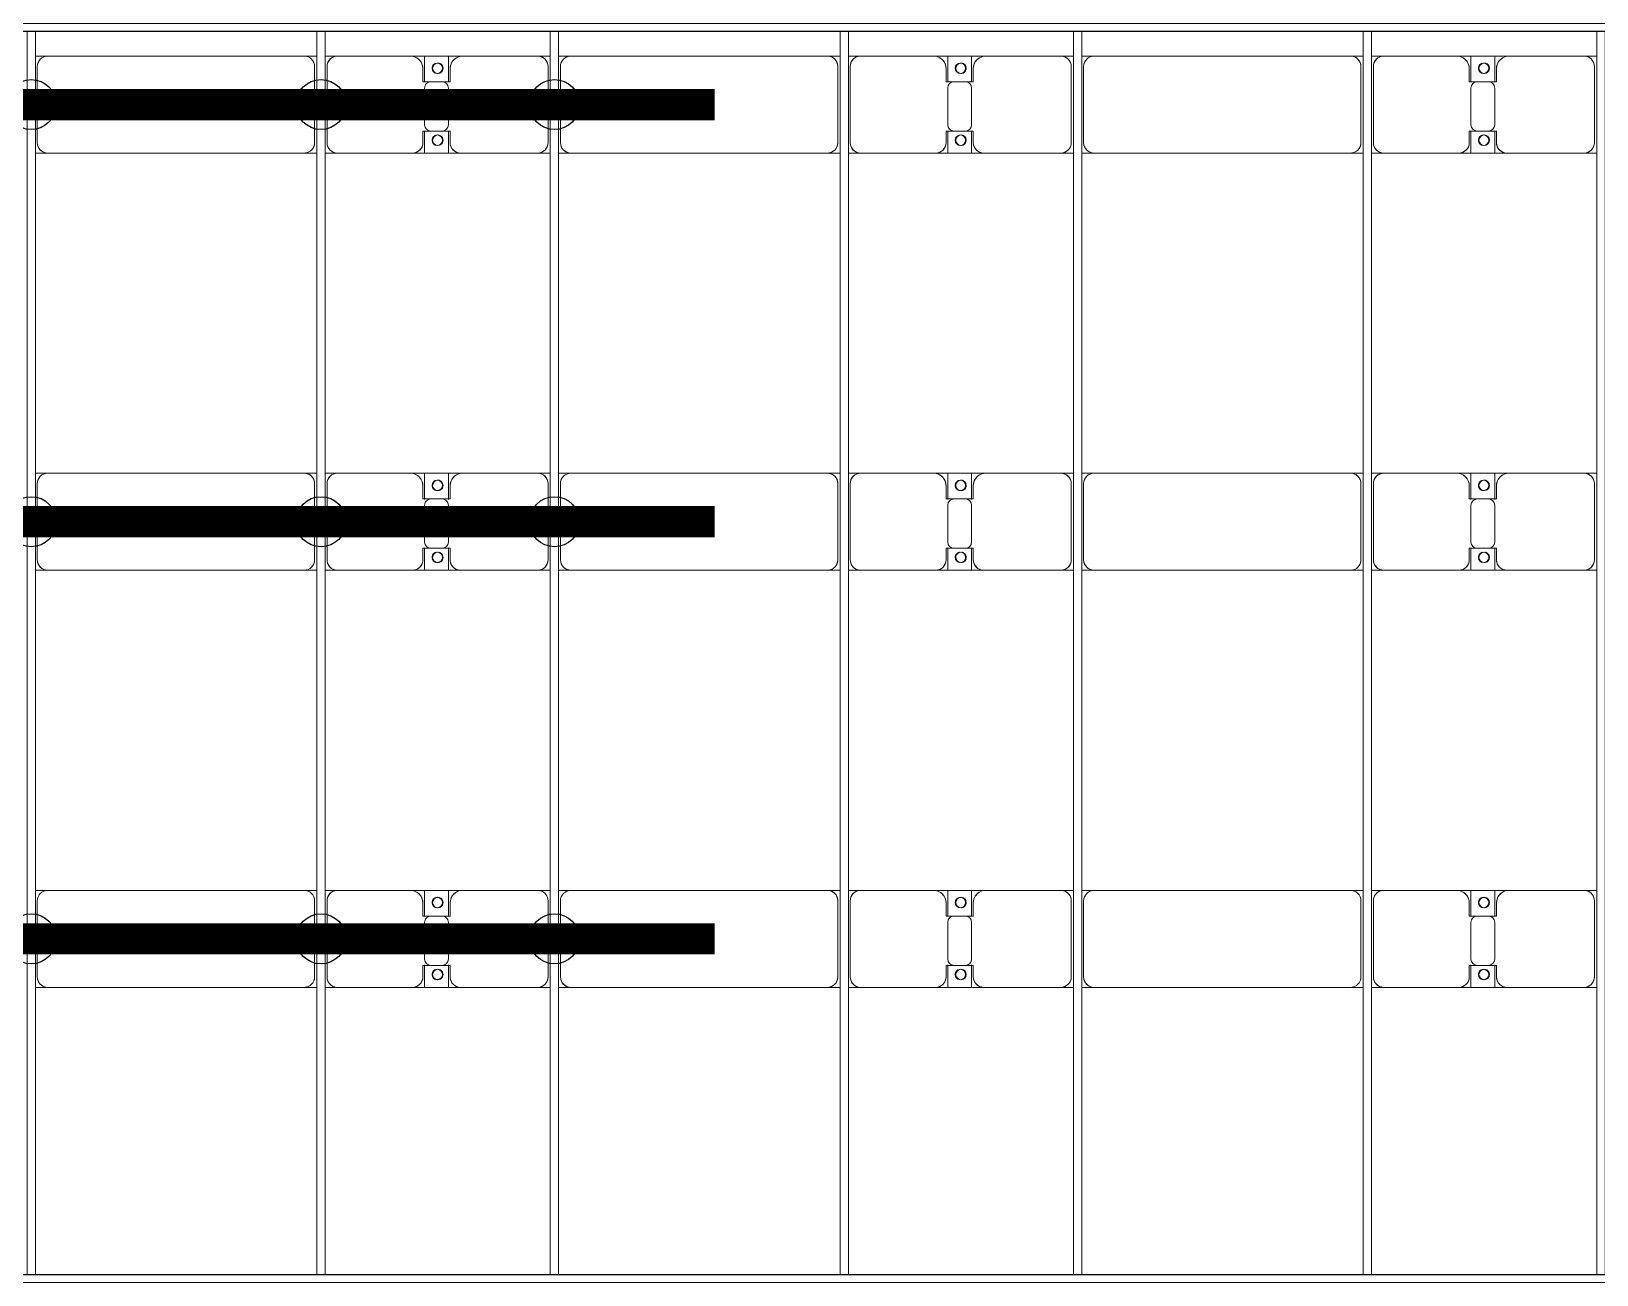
# Model space of a CAD drawing. Header units: millimetres. Extents: x -533732 to -130507, y -117886 to -23954.
# Drawn here: x -476510 to -469000, y -41746 to -35785 of the extents above; entities that cross this region are included whole.
import ezdxf

# ---------------------------------------------------------------- set-up
doc = ezdxf.new("R2010")
doc.units = ezdxf.units.MM
doc.layers.add('A-GENM', color=13, linetype='Continuous', lineweight=9)
doc.layers.add('S-BEAM', color=12, linetype='Continuous', lineweight=9)
doc.layers.add('GC-HOP 40x60 GIA CUONG', color=1, linetype='Continuous')

# ---------------------------------------------------------------- blocks, each defined once
blk = doc.blocks.new('Dầm C52 - Hộp 40x60-19816-BỐ TRÍ KHUNG KẾT CẤU BÈ PIN 06')
at = {"layer": 'S-BEAM', "color": 3, "lineweight": 25}
for p, q in [((-145891.1, 20), (145891.1, 20)), ((145891.1, -20), (-145891.1, -20))]:
    blk.add_line(p, q, dxfattribs=at)
blk = doc.blocks.new('Dai phao do pin - DẢI PHAO ĐỠ PIN-16569-BỐ TRÍ KHUNG KẾT CẤU BÈ PIN 06')
at = {"layer": 'A-GENM', "color": 7}
for p, q in [((13258.9, 223.4), (13319.7, 223.4)), ((13258.9, 223.4), (13319.7, 223.4)), ((13269.7, 173.4), (13269.7, -191.6)), ((13689.7, 223.4), (13319.7, 223.4)), ((13689.7, 223.4), (13862.2, 223.4)), ((13862.2, 223.4), (13689.7, 223.4)), ((13739.7, 118.2), (13739.7, 173.4)), ((13747.8, 223.4), (13920.3, 223.4)), ((13747.8, 116.2), (13747.8, 223.4)), ((13920.3, 223.4), (13747.8, 223.4)), ((13862.2, 223.4), (13862.2, 116.2)), ((13870.3, 173.4), (13870.3, 118.2)), ((14280.3, 223.4), (13920.3, 223.4)), ((14280.3, 223.4), (14338.9, 223.4)), ((14280.3, 223.4), (14338.9, 223.4)), ((14330.3, -191.6), (14330.3, 173.4)), ((14378.9, 223.4), (14439.7, 223.4)), ((14378.9, 223.4), (14439.7, 223.4)), ((14389.7, 173.4), (14389.7, -191.6)), ((15670.3, 223.4), (14439.7, 223.4)), ((15670.3, 223.4), (15728.9, 223.4)), ((15670.3, 223.4), (15728.9, 223.4)), ((15720.3, -191.6), (15720.3, 173.4)), ((15768.9, 223.4), (15829.7, 223.4)), ((15768.9, 223.4), (15829.7, 223.4)), ((15779.7, 173.4), (15779.7, -191.6)), ((16199.7, 223.4), (15829.7, 223.4)), ((16199.7, 223.4), (16372.2, 223.4)), ((16372.2, 223.4), (16199.7, 223.4)), ((16249.7, 118.2), (16249.7, 173.4)), ((16257.8, 223.4), (16430.3, 223.4)), ((16257.8, 116.2), (16257.8, 223.4)), ((16430.3, 223.4), (16257.8, 223.4)), ((16372.2, 223.4), (16372.2, 116.2)), ((16380.3, 173.4), (16380.3, 118.2)), ((16790.3, 223.4), (16430.3, 223.4)), ((16790.3, 223.4), (16848.9, 223.4)), ((16790.3, 223.4), (16848.9, 223.4)), ((16840.3, -191.6), (16840.3, 173.4)), ((16888.9, 223.4), (16949.7, 223.4)), ((16888.9, 223.4), (16949.7, 223.4)), ((16899.7, 173.4), (16899.7, -191.6)), ((18180.3, 223.4), (16949.7, 223.4)), ((18180.3, 223.4), (18238.9, 223.4)), ((18180.3, 223.4), (18238.9, 223.4)), ((18230.3, -191.6), (18230.3, 173.4)), ((18278.9, 223.4), (18339.7, 223.4)), ((18278.9, 223.4), (18339.7, 223.4)), ((18289.7, 173.4), (18289.7, -191.6)), ((18709.7, 223.4), (18339.7, 223.4)), ((18709.7, 223.4), (18882.2, 223.4)), ((18882.2, 223.4), (18709.7, 223.4)), ((18759.7, 118.2), (18759.7, 173.4)), ((18767.8, 223.4), (18940.3, 223.4)), ((18767.8, 116.2), (18767.8, 223.4)), ((18940.3, 223.4), (18767.8, 223.4)), ((18882.2, 223.4), (18882.2, 116.2)), ((18890.3, 173.4), (18890.3, 118.2)), ((19300.3, 223.4), (18940.3, 223.4)), ((19300.3, 223.4), (19358.9, 223.4)), ((19300.3, 223.4), (19358.9, 223.4)), ((19350.3, -191.6), (19350.3, 173.4)), ((19398.9, 223.4), (19459.7, 223.4)), ((19398.9, 223.4), (19459.7, 223.4)), ((19409.7, 173.4), (19409.7, -191.6)), ((20690.3, 223.4), (19459.7, 223.4)), ((20690.3, 223.4), (20748.9, 223.4)), ((20690.3, 223.4), (20748.9, 223.4)), ((20740.3, -191.6), (20740.3, 173.4)), ((13832.2, 118.2), (13739.7, 118.2)), ((13747.8, 88.2), (13747.8, -88.2)), ((13870.3, 118.2), (13777.8, 118.2)), ((13862.2, -88.2), (13862.2, 88.2)), ((16342.2, 118.2), (16249.7, 118.2)), ((16257.8, 88.2), (16257.8, -88.2)), ((16380.3, 118.2), (16287.8, 118.2)), ((16372.2, -88.2), (16372.2, 88.2)), ((18852.2, 118.2), (18759.7, 118.2)), ((18767.8, 88.2), (18767.8, -88.2)), ((18890.3, 118.2), (18797.8, 118.2)), ((18882.2, -88.2), (18882.2, 88.2)), ((13739.7, -181.6), (13739.7, -118.2)), ((13739.7, -118.2), (13832.2, -118.2)), ((13747.8, -241.6), (13747.8, -116.2)), ((13777.8, -118.2), (13870.3, -118.2)), ((13862.2, -116.2), (13862.2, -241.6)), ((13870.3, -118.2), (13870.3, -181.6)), ((16249.7, -181.6), (16249.7, -118.2)), ((16249.7, -118.2), (16342.2, -118.2)), ((16257.8, -241.6), (16257.8, -116.2)), ((16287.8, -118.2), (16380.3, -118.2)), ((16372.2, -116.2), (16372.2, -241.6)), ((16380.3, -118.2), (16380.3, -181.6)), ((18759.7, -181.6), (18759.7, -118.2)), ((18759.7, -118.2), (18852.2, -118.2)), ((18767.8, -241.6), (18767.8, -116.2)), ((18797.8, -118.2), (18890.3, -118.2)), ((18882.2, -116.2), (18882.2, -241.6)), ((18890.3, -118.2), (18890.3, -181.6)), ((13319.7, -241.6), (13258.9, -241.6)), ((13319.7, -241.6), (13258.9, -241.6)), ((13319.7, -241.6), (13679.7, -241.6)), ((13862.2, -241.6), (13679.7, -241.6)), ((13679.7, -241.6), (13862.2, -241.6)), ((13930.3, -241.6), (13747.8, -241.6)), ((13747.8, -241.6), (13930.3, -241.6)), ((13930.3, -241.6), (14280.3, -241.6)), ((14338.9, -241.6), (14280.3, -241.6)), ((14338.9, -241.6), (14280.3, -241.6)), ((14439.7, -241.6), (14378.9, -241.6)), ((14439.7, -241.6), (14378.9, -241.6)), ((14439.7, -241.6), (15670.3, -241.6)), ((15728.9, -241.6), (15670.3, -241.6)), ((15728.9, -241.6), (15670.3, -241.6)), ((15829.7, -241.6), (15768.9, -241.6)), ((15829.7, -241.6), (15768.9, -241.6)), ((15829.7, -241.6), (16189.7, -241.6)), ((16372.2, -241.6), (16189.7, -241.6)), ((16189.7, -241.6), (16372.2, -241.6)), ((16440.3, -241.6), (16257.8, -241.6)), ((16257.8, -241.6), (16440.3, -241.6)), ((16440.3, -241.6), (16790.3, -241.6)), ((16848.9, -241.6), (16790.3, -241.6)), ((16848.9, -241.6), (16790.3, -241.6)), ((16949.7, -241.6), (16888.9, -241.6)), ((16949.7, -241.6), (16888.9, -241.6)), ((16949.7, -241.6), (18180.3, -241.6)), ((18238.9, -241.6), (18180.3, -241.6)), ((18238.9, -241.6), (18180.3, -241.6)), ((18339.7, -241.6), (18278.9, -241.6)), ((18339.7, -241.6), (18278.9, -241.6)), ((18339.7, -241.6), (18699.7, -241.6)), ((18882.2, -241.6), (18699.7, -241.6)), ((18699.7, -241.6), (18882.2, -241.6)), ((18950.3, -241.6), (18767.8, -241.6)), ((18767.8, -241.6), (18950.3, -241.6)), ((18950.3, -241.6), (19300.3, -241.6)), ((19358.9, -241.6), (19300.3, -241.6)), ((19358.9, -241.6), (19300.3, -241.6)), ((19459.7, -241.6), (19398.9, -241.6)), ((19459.7, -241.6), (19398.9, -241.6)), ((19459.7, -241.6), (20690.3, -241.6)), ((20748.9, -241.6), (20690.3, -241.6)), ((20748.9, -241.6), (20690.3, -241.6))]:
    blk.add_line(p, q, dxfattribs=at)
for centre, radius, start, end in [((13319.7, 173.4), 50, 90, 180), ((13319.7, 173.4), 50, 105, 180), ((13689.7, 173.4), 50, 0, 90), ((13689.7, 173.4), 50, 0, 75), ((13798.6, 161.8), 25, 0, 180), ((13798.6, 161.8), 25, 180, 0), ((13798.6, 161.8), 25, 0, 165), ((13798.6, 161.8), 25, 195, 255), ((13801.4, 161.8), 25, 0, 180), ((13801.4, 161.8), 25, 90, 180), ((13801.4, 161.8), 25, 180, 0), ((13801.4, 161.8), 25, 180, 255), ((13798.6, 161.8), 25, 285, 0), ((13801.4, 161.8), 25, 15, 75), ((13801.4, 161.8), 25, 285, 345), ((13920.3, 173.4), 50, 90, 180), ((13920.3, 173.4), 50, 105, 180), ((14280.3, 173.4), 50, 0, 90), ((14280.3, 173.4), 50, 0, 75), ((14439.7, 173.4), 50, 90, 180), ((14439.7, 173.4), 50, 150, 180), ((14439.7, 173.4), 50, 90, 120), ((15670.3, 173.4), 50, 0, 90), ((15670.3, 173.4), 50, 15, 90), ((15829.7, 173.4), 50, 90, 180), ((15829.7, 173.4), 50, 105, 180), ((16199.7, 173.4), 50, 360, 90), ((16199.7, 173.4), 50, 360, 75), ((16308.6, 161.8), 25, 0, 180), ((16308.6, 161.8), 25, 180, 0), ((16308.6, 161.8), 25, 0, 165), ((16308.6, 161.8), 25, 195, 255), ((16311.4, 161.8), 25, 0, 180), ((16311.4, 161.8), 25, 90, 180), ((16311.4, 161.8), 25, 180, 0), ((16311.4, 161.8), 25, 180, 255), ((16308.6, 161.8), 25, 285, 0), ((16311.4, 161.8), 25, 15, 75), ((16311.4, 161.8), 25, 285, 345), ((16430.3, 173.4), 50, 90, 180), ((16430.3, 173.4), 50, 105, 180), ((16790.3, 173.4), 50, 0, 90), ((16790.3, 173.4), 50, 0, 75), ((16949.7, 173.4), 50, 90, 180), ((16949.7, 173.4), 50, 150, 180), ((16949.7, 173.4), 50, 90, 120), ((18180.3, 173.4), 50, 0, 90), ((18180.3, 173.4), 50, 15, 90), ((18339.7, 173.4), 50, 90, 180), ((18339.7, 173.4), 50, 105, 180), ((18709.7, 173.4), 50, 360, 90), ((18709.7, 173.4), 50, 360, 75), ((18818.6, 161.8), 25, 360, 180), ((18818.6, 161.8), 25, 180, 0), ((18818.6, 161.8), 25, 360, 165), ((18818.6, 161.8), 25, 195, 255), ((18821.4, 161.8), 25, 0, 180), ((18821.4, 161.8), 25, 90, 180), ((18821.4, 161.8), 25, 180, 0), ((18821.4, 161.8), 25, 180, 255), ((18818.6, 161.8), 25, 285, 360), ((18821.4, 161.8), 25, 15, 75), ((18821.4, 161.8), 25, 285, 345), ((18940.3, 173.4), 50, 90, 180), ((18940.3, 173.4), 50, 105, 180), ((19300.3, 173.4), 50, 0, 90), ((19300.3, 173.4), 50, 0, 75), ((19459.7, 173.4), 50, 90, 180), ((19459.7, 173.4), 50, 150, 180), ((19459.7, 173.4), 50, 90, 120), ((20690.3, 173.4), 50, 360, 90), ((20690.3, 173.4), 50, 15, 90), ((13777.8, 88.2), 30, 90, 180), ((13832.2, 88.2), 30, 0, 90), ((16287.8, 88.2), 30, 90, 180), ((16342.2, 88.2), 30, 0, 90), ((18797.8, 88.2), 30, 90, 180), ((18852.2, 88.2), 30, 0, 90), ((13777.8, -88.2), 30, 180, 270), ((13832.2, -88.2), 30, 270, 360), ((16287.8, -88.2), 30, 180, 270), ((16342.2, -88.2), 30, 270, 360), ((18797.8, -88.2), 30, 180, 270), ((18852.2, -88.2), 30, 270, 0), ((13319.7, -191.6), 50, 180, 270), ((13319.7, -191.6), 50, 180, 255), ((13679.7, -181.6), 60, 270, 0), ((13679.7, -181.6), 60, 300, 0), ((13798.6, -183.2), 25, 0, 180), ((13798.6, -183.2), 25, 180, 0), ((13798.6, -183.2), 25, 195, 0), ((13801.4, -183.2), 25, 0, 180), ((13801.4, -183.2), 25, 60, 180), ((13801.4, -183.2), 25, 180, 0), ((13801.4, -183.2), 25, 180, 270), ((13798.6, -183.2), 25, 360, 150), ((13801.4, -183.2), 25, 285, 345), ((13801.4, -183.2), 25, 15, 30), ((13930.3, -181.6), 60, 180, 270), ((13930.3, -181.6), 60, 180, 240), ((14280.3, -191.6), 50, 270, 360), ((14280.3, -191.6), 50, 285, 360), ((14439.7, -191.6), 50, 180, 270), ((14439.7, -191.6), 50, 180, 210), ((15670.3, -191.6), 50, 270, 0), ((15670.3, -191.6), 50, 330, 345), ((15829.7, -191.6), 50, 180, 270), ((15829.7, -191.6), 50, 180, 255), ((16189.7, -181.6), 60, 270, 0), ((16189.7, -181.6), 60, 300, 0), ((16308.6, -183.2), 25, 360, 180), ((16308.6, -183.2), 25, 180, 0), ((16308.6, -183.2), 25, 195, 360), ((16311.4, -183.2), 25, 0, 180), ((16311.4, -183.2), 25, 60, 180), ((16311.4, -183.2), 25, 180, 360), ((16311.4, -183.2), 25, 180, 270), ((16308.6, -183.2), 25, 360, 150), ((16311.4, -183.2), 25, 285, 345), ((16311.4, -183.2), 25, 15, 30), ((16440.3, -181.6), 60, 180, 270), ((16440.3, -181.6), 60, 180, 240), ((16790.3, -191.6), 50, 270, 0), ((16790.3, -191.6), 50, 285, 0), ((16949.7, -191.6), 50, 180, 270), ((16949.7, -191.6), 50, 180, 210), ((18180.3, -191.6), 50, 270, 0), ((18180.3, -191.6), 50, 330, 345), ((18339.7, -191.6), 50, 180, 270), ((18339.7, -191.6), 50, 180, 255), ((18699.7, -181.6), 60, 270, 0), ((18699.7, -181.6), 60, 300, 0), ((18818.6, -183.2), 25, 360, 180), ((18818.6, -183.2), 25, 180, 360), ((18818.6, -183.2), 25, 195, 360), ((18821.4, -183.2), 25, 0, 180), ((18821.4, -183.2), 25, 60, 180), ((18821.4, -183.2), 25, 180, 0), ((18821.4, -183.2), 25, 180, 270), ((18818.6, -183.2), 25, 360, 150), ((18821.4, -183.2), 25, 285, 345), ((18821.4, -183.2), 25, 15, 30), ((18950.3, -181.6), 60, 180, 270), ((18950.3, -181.6), 60, 180, 240), ((19300.3, -191.6), 50, 270, 0), ((19300.3, -191.6), 50, 285, 0), ((19459.7, -191.6), 50, 180, 270), ((19459.7, -191.6), 50, 180, 210), ((20690.3, -191.6), 50, 270, 0), ((20690.3, -191.6), 50, 330, 345), ((14439.7, -191.6), 50, 225, 255), ((15670.3, -191.6), 50, 270, 300), ((16949.7, -191.6), 50, 225, 255), ((18180.3, -191.6), 50, 270, 300), ((19459.7, -191.6), 50, 225, 255), ((20690.3, -191.6), 50, 270, 300)]:
    blk.add_arc(centre, radius, start, end, dxfattribs=at)
blk = doc.blocks.new('Dai phao do pin - DẢI PHAO ĐỠ PIN-V109-BỐ TRÍ KHUNG KẾT CẤU BÈ PIN 06')
at = {"layer": 'A-GENM', "color": 7}
for p, q in [((13258.9, 223.4), (13319.7, 223.4)), ((13258.9, 223.4), (13319.7, 223.4)), ((13269.7, 173.4), (13269.7, -191.6)), ((13689.7, 223.4), (13319.7, 223.4)), ((13689.7, 223.4), (13862.2, 223.4)), ((13862.2, 223.4), (13689.7, 223.4)), ((13739.7, 118.2), (13739.7, 173.4)), ((13747.8, 223.4), (13920.3, 223.4)), ((13747.8, 116.2), (13747.8, 223.4)), ((13920.3, 223.4), (13747.8, 223.4)), ((13862.2, 223.4), (13862.2, 116.2)), ((13870.3, 173.4), (13870.3, 118.2)), ((14280.3, 223.4), (13920.3, 223.4)), ((14280.3, 223.4), (14338.9, 223.4)), ((14280.3, 223.4), (14338.9, 223.4)), ((14330.3, -191.6), (14330.3, 173.4)), ((14378.9, 223.4), (14439.7, 223.4)), ((14378.9, 223.4), (14439.7, 223.4)), ((14389.7, 173.4), (14389.7, -191.6)), ((15670.3, 223.4), (14439.7, 223.4)), ((15670.3, 223.4), (15728.9, 223.4)), ((15670.3, 223.4), (15728.9, 223.4)), ((15720.3, -191.6), (15720.3, 173.4)), ((15768.9, 223.4), (15829.7, 223.4)), ((15768.9, 223.4), (15829.7, 223.4)), ((15779.7, 173.4), (15779.7, -191.6)), ((16199.7, 223.4), (15829.7, 223.4)), ((16199.7, 223.4), (16372.2, 223.4)), ((16372.2, 223.4), (16199.7, 223.4)), ((16249.7, 118.2), (16249.7, 173.4)), ((16257.8, 223.4), (16430.3, 223.4)), ((16257.8, 116.2), (16257.8, 223.4)), ((16430.3, 223.4), (16257.8, 223.4)), ((16372.2, 223.4), (16372.2, 116.2)), ((16380.3, 173.4), (16380.3, 118.2)), ((16790.3, 223.4), (16430.3, 223.4)), ((16790.3, 223.4), (16848.9, 223.4)), ((16790.3, 223.4), (16848.9, 223.4)), ((16840.3, -191.6), (16840.3, 173.4)), ((16888.9, 223.4), (16949.7, 223.4)), ((16888.9, 223.4), (16949.7, 223.4)), ((16899.7, 173.4), (16899.7, -191.6)), ((18180.3, 223.4), (16949.7, 223.4)), ((18180.3, 223.4), (18238.9, 223.4)), ((18180.3, 223.4), (18238.9, 223.4)), ((18230.3, -191.6), (18230.3, 173.4)), ((18278.9, 223.4), (18339.7, 223.4)), ((18278.9, 223.4), (18339.7, 223.4)), ((18289.7, 173.4), (18289.7, -191.6)), ((18709.7, 223.4), (18339.7, 223.4)), ((18709.7, 223.4), (18882.2, 223.4)), ((18882.2, 223.4), (18709.7, 223.4)), ((18759.7, 118.2), (18759.7, 173.4)), ((18767.8, 223.4), (18940.3, 223.4)), ((18767.8, 116.2), (18767.8, 223.4)), ((18940.3, 223.4), (18767.8, 223.4)), ((18882.2, 223.4), (18882.2, 116.2)), ((18890.3, 173.4), (18890.3, 118.2)), ((19300.3, 223.4), (18940.3, 223.4)), ((19300.3, 223.4), (19358.9, 223.4)), ((19300.3, 223.4), (19358.9, 223.4)), ((19350.3, -191.6), (19350.3, 173.4)), ((19398.9, 223.4), (19459.7, 223.4)), ((19398.9, 223.4), (19459.7, 223.4)), ((19409.7, 173.4), (19409.7, -191.6)), ((20690.3, 223.4), (19459.7, 223.4)), ((20690.3, 223.4), (20748.9, 223.4)), ((20690.3, 223.4), (20748.9, 223.4)), ((20740.3, -191.6), (20740.3, 173.4)), ((13832.2, 118.2), (13739.7, 118.2)), ((13747.8, 88.2), (13747.8, -88.2)), ((13870.3, 118.2), (13777.8, 118.2)), ((13862.2, -88.2), (13862.2, 88.2)), ((16342.2, 118.2), (16249.7, 118.2)), ((16257.8, 88.2), (16257.8, -88.2)), ((16380.3, 118.2), (16287.8, 118.2)), ((16372.2, -88.2), (16372.2, 88.2)), ((18852.2, 118.2), (18759.7, 118.2)), ((18767.8, 88.2), (18767.8, -88.2)), ((18890.3, 118.2), (18797.8, 118.2)), ((18882.2, -88.2), (18882.2, 88.2)), ((13739.7, -181.6), (13739.7, -118.2)), ((13739.7, -118.2), (13832.2, -118.2)), ((13747.8, -241.6), (13747.8, -116.2)), ((13777.8, -118.2), (13870.3, -118.2)), ((13862.2, -116.2), (13862.2, -241.6)), ((13870.3, -118.2), (13870.3, -181.6)), ((16249.7, -181.6), (16249.7, -118.2)), ((16249.7, -118.2), (16342.2, -118.2)), ((16257.8, -241.6), (16257.8, -116.2)), ((16287.8, -118.2), (16380.3, -118.2)), ((16372.2, -116.2), (16372.2, -241.6)), ((16380.3, -118.2), (16380.3, -181.6)), ((18759.7, -181.6), (18759.7, -118.2)), ((18759.7, -118.2), (18852.2, -118.2)), ((18767.8, -241.6), (18767.8, -116.2)), ((18797.8, -118.2), (18890.3, -118.2)), ((18882.2, -116.2), (18882.2, -241.6)), ((18890.3, -118.2), (18890.3, -181.6)), ((13319.7, -241.6), (13258.9, -241.6)), ((13319.7, -241.6), (13258.9, -241.6)), ((13319.7, -241.6), (13679.7, -241.6)), ((13862.2, -241.6), (13679.7, -241.6)), ((13679.7, -241.6), (13862.2, -241.6)), ((13930.3, -241.6), (13747.8, -241.6)), ((13747.8, -241.6), (13930.3, -241.6)), ((13930.3, -241.6), (14280.3, -241.6)), ((14338.9, -241.6), (14280.3, -241.6)), ((14338.9, -241.6), (14280.3, -241.6)), ((14439.7, -241.6), (14378.9, -241.6)), ((14439.7, -241.6), (14378.9, -241.6)), ((14439.7, -241.6), (15670.3, -241.6)), ((15728.9, -241.6), (15670.3, -241.6)), ((15728.9, -241.6), (15670.3, -241.6)), ((15829.7, -241.6), (15768.9, -241.6)), ((15829.7, -241.6), (15768.9, -241.6)), ((15829.7, -241.6), (16189.7, -241.6)), ((16372.2, -241.6), (16189.7, -241.6)), ((16189.7, -241.6), (16372.2, -241.6)), ((16440.3, -241.6), (16257.8, -241.6)), ((16257.8, -241.6), (16440.3, -241.6)), ((16440.3, -241.6), (16790.3, -241.6)), ((16848.9, -241.6), (16790.3, -241.6)), ((16848.9, -241.6), (16790.3, -241.6)), ((16949.7, -241.6), (16888.9, -241.6)), ((16949.7, -241.6), (16888.9, -241.6)), ((16949.7, -241.6), (18180.3, -241.6)), ((18238.9, -241.6), (18180.3, -241.6)), ((18238.9, -241.6), (18180.3, -241.6)), ((18339.7, -241.6), (18278.9, -241.6)), ((18339.7, -241.6), (18278.9, -241.6)), ((18339.7, -241.6), (18699.7, -241.6)), ((18882.2, -241.6), (18699.7, -241.6)), ((18699.7, -241.6), (18882.2, -241.6)), ((18950.3, -241.6), (18767.8, -241.6)), ((18767.8, -241.6), (18950.3, -241.6)), ((18950.3, -241.6), (19300.3, -241.6)), ((19358.9, -241.6), (19300.3, -241.6)), ((19358.9, -241.6), (19300.3, -241.6)), ((19459.7, -241.6), (19398.9, -241.6)), ((19459.7, -241.6), (19398.9, -241.6)), ((19459.7, -241.6), (20690.3, -241.6)), ((20748.9, -241.6), (20690.3, -241.6)), ((20748.9, -241.6), (20690.3, -241.6))]:
    blk.add_line(p, q, dxfattribs=at)
for centre, radius, start, end in [((13319.7, 173.4), 50, 90, 180), ((13319.7, 173.4), 50, 105, 180), ((13689.7, 173.4), 50, 0, 90), ((13689.7, 173.4), 50, 0, 75), ((13798.6, 161.8), 25, 0, 180), ((13798.6, 161.8), 25, 180, 0), ((13798.6, 161.8), 25, 0, 165), ((13798.6, 161.8), 25, 195, 255), ((13801.4, 161.8), 25, 0, 180), ((13801.4, 161.8), 25, 90, 180), ((13801.4, 161.8), 25, 180, 0), ((13801.4, 161.8), 25, 180, 255), ((13798.6, 161.8), 25, 285, 0), ((13801.4, 161.8), 25, 15, 75), ((13801.4, 161.8), 25, 285, 345), ((13920.3, 173.4), 50, 90, 180), ((13920.3, 173.4), 50, 105, 180), ((14280.3, 173.4), 50, 0, 90), ((14280.3, 173.4), 50, 0, 75), ((14439.7, 173.4), 50, 90, 180), ((14439.7, 173.4), 50, 150, 180), ((14439.7, 173.4), 50, 90, 120), ((15670.3, 173.4), 50, 0, 90), ((15670.3, 173.4), 50, 15, 90), ((15829.7, 173.4), 50, 90, 180), ((15829.7, 173.4), 50, 105, 180), ((16199.7, 173.4), 50, 360, 90), ((16199.7, 173.4), 50, 360, 75), ((16308.6, 161.8), 25, 0, 180), ((16308.6, 161.8), 25, 180, 0), ((16308.6, 161.8), 25, 0, 165), ((16308.6, 161.8), 25, 195, 255), ((16311.4, 161.8), 25, 0, 180), ((16311.4, 161.8), 25, 90, 180), ((16311.4, 161.8), 25, 180, 0), ((16311.4, 161.8), 25, 180, 255), ((16308.6, 161.8), 25, 285, 0), ((16311.4, 161.8), 25, 15, 75), ((16311.4, 161.8), 25, 285, 345), ((16430.3, 173.4), 50, 90, 180), ((16430.3, 173.4), 50, 105, 180), ((16790.3, 173.4), 50, 0, 90), ((16790.3, 173.4), 50, 0, 75), ((16949.7, 173.4), 50, 90, 180), ((16949.7, 173.4), 50, 150, 180), ((16949.7, 173.4), 50, 90, 120), ((18180.3, 173.4), 50, 0, 90), ((18180.3, 173.4), 50, 15, 90), ((18339.7, 173.4), 50, 90, 180), ((18339.7, 173.4), 50, 105, 180), ((18709.7, 173.4), 50, 360, 90), ((18709.7, 173.4), 50, 360, 75), ((18818.6, 161.8), 25, 360, 180), ((18818.6, 161.8), 25, 180, 0), ((18818.6, 161.8), 25, 360, 165), ((18818.6, 161.8), 25, 195, 255), ((18821.4, 161.8), 25, 0, 180), ((18821.4, 161.8), 25, 90, 180), ((18821.4, 161.8), 25, 180, 0), ((18821.4, 161.8), 25, 180, 255), ((18818.6, 161.8), 25, 285, 360), ((18821.4, 161.8), 25, 15, 75), ((18821.4, 161.8), 25, 285, 345), ((18940.3, 173.4), 50, 90, 180), ((18940.3, 173.4), 50, 105, 180), ((19300.3, 173.4), 50, 0, 90), ((19300.3, 173.4), 50, 0, 75), ((19459.7, 173.4), 50, 90, 180), ((19459.7, 173.4), 50, 150, 180), ((19459.7, 173.4), 50, 90, 120), ((20690.3, 173.4), 50, 360, 90), ((20690.3, 173.4), 50, 15, 90), ((13777.8, 88.2), 30, 90, 180), ((13832.2, 88.2), 30, 0, 90), ((16287.8, 88.2), 30, 90, 180), ((16342.2, 88.2), 30, 0, 90), ((18797.8, 88.2), 30, 90, 180), ((18852.2, 88.2), 30, 0, 90), ((13777.8, -88.2), 30, 180, 270), ((13832.2, -88.2), 30, 270, 360), ((16287.8, -88.2), 30, 180, 270), ((16342.2, -88.2), 30, 270, 360), ((18797.8, -88.2), 30, 180, 270), ((18852.2, -88.2), 30, 270, 0), ((13319.7, -191.6), 50, 180, 270), ((13319.7, -191.6), 50, 180, 255), ((13679.7, -181.6), 60, 270, 0), ((13679.7, -181.6), 60, 300, 0), ((13798.6, -183.2), 25, 0, 180), ((13798.6, -183.2), 25, 180, 0), ((13798.6, -183.2), 25, 195, 0), ((13801.4, -183.2), 25, 0, 180), ((13801.4, -183.2), 25, 60, 180), ((13801.4, -183.2), 25, 180, 0), ((13801.4, -183.2), 25, 180, 270), ((13798.6, -183.2), 25, 360, 150), ((13801.4, -183.2), 25, 285, 345), ((13801.4, -183.2), 25, 15, 30), ((13930.3, -181.6), 60, 180, 270), ((13930.3, -181.6), 60, 180, 240), ((14280.3, -191.6), 50, 270, 360), ((14280.3, -191.6), 50, 285, 360), ((14439.7, -191.6), 50, 180, 270), ((14439.7, -191.6), 50, 180, 210), ((15670.3, -191.6), 50, 270, 0), ((15670.3, -191.6), 50, 330, 345), ((15829.7, -191.6), 50, 180, 270), ((15829.7, -191.6), 50, 180, 255), ((16189.7, -181.6), 60, 270, 0), ((16189.7, -181.6), 60, 300, 0), ((16308.6, -183.2), 25, 360, 180), ((16308.6, -183.2), 25, 180, 0), ((16308.6, -183.2), 25, 195, 360), ((16311.4, -183.2), 25, 0, 180), ((16311.4, -183.2), 25, 60, 180), ((16311.4, -183.2), 25, 180, 360), ((16311.4, -183.2), 25, 180, 270), ((16308.6, -183.2), 25, 360, 150), ((16311.4, -183.2), 25, 285, 345), ((16311.4, -183.2), 25, 15, 30), ((16440.3, -181.6), 60, 180, 270), ((16440.3, -181.6), 60, 180, 240), ((16790.3, -191.6), 50, 270, 0), ((16790.3, -191.6), 50, 285, 0), ((16949.7, -191.6), 50, 180, 270), ((16949.7, -191.6), 50, 180, 210), ((18180.3, -191.6), 50, 270, 0), ((18180.3, -191.6), 50, 330, 345), ((18339.7, -191.6), 50, 180, 270), ((18339.7, -191.6), 50, 180, 255), ((18699.7, -181.6), 60, 270, 0), ((18699.7, -181.6), 60, 300, 0), ((18818.6, -183.2), 25, 360, 180), ((18818.6, -183.2), 25, 180, 360), ((18818.6, -183.2), 25, 195, 360), ((18821.4, -183.2), 25, 0, 180), ((18821.4, -183.2), 25, 60, 180), ((18821.4, -183.2), 25, 180, 0), ((18821.4, -183.2), 25, 180, 270), ((18818.6, -183.2), 25, 360, 150), ((18821.4, -183.2), 25, 285, 345), ((18821.4, -183.2), 25, 15, 30), ((18950.3, -181.6), 60, 180, 270), ((18950.3, -181.6), 60, 180, 240), ((19300.3, -191.6), 50, 270, 0), ((19300.3, -191.6), 50, 285, 0), ((19459.7, -191.6), 50, 180, 270), ((19459.7, -191.6), 50, 180, 210), ((20690.3, -191.6), 50, 270, 0), ((20690.3, -191.6), 50, 330, 345), ((14439.7, -191.6), 50, 225, 255), ((15670.3, -191.6), 50, 270, 300), ((16949.7, -191.6), 50, 225, 255), ((18180.3, -191.6), 50, 270, 300), ((19459.7, -191.6), 50, 225, 255), ((20690.3, -191.6), 50, 270, 300)]:
    blk.add_arc(centre, radius, start, end, dxfattribs=at)
blk = doc.blocks.new('Dai phao do pin - DẢI PHAO ĐỠ PIN-V110-BỐ TRÍ KHUNG KẾT CẤU BÈ PIN 06')
at = {"layer": 'A-GENM', "color": 7}
for p, q in [((13258.9, 223.4), (13319.7, 223.4)), ((13258.9, 223.4), (13319.7, 223.4)), ((13269.7, 173.4), (13269.7, -191.6)), ((13689.7, 223.4), (13319.7, 223.4)), ((13689.7, 223.4), (13862.2, 223.4)), ((13862.2, 223.4), (13689.7, 223.4)), ((13739.7, 118.2), (13739.7, 173.4)), ((13747.8, 223.4), (13920.3, 223.4)), ((13747.8, 116.2), (13747.8, 223.4)), ((13920.3, 223.4), (13747.8, 223.4)), ((13862.2, 223.4), (13862.2, 116.2)), ((13870.3, 173.4), (13870.3, 118.2)), ((14280.3, 223.4), (13920.3, 223.4)), ((14280.3, 223.4), (14338.9, 223.4)), ((14280.3, 223.4), (14338.9, 223.4)), ((14330.3, -191.6), (14330.3, 173.4)), ((14378.9, 223.4), (14439.7, 223.4)), ((14378.9, 223.4), (14439.7, 223.4)), ((14389.7, 173.4), (14389.7, -191.6)), ((15670.3, 223.4), (14439.7, 223.4)), ((15670.3, 223.4), (15728.9, 223.4)), ((15670.3, 223.4), (15728.9, 223.4)), ((15720.3, -191.6), (15720.3, 173.4)), ((15768.9, 223.4), (15829.7, 223.4)), ((15768.9, 223.4), (15829.7, 223.4)), ((15779.7, 173.4), (15779.7, -191.6)), ((16199.7, 223.4), (15829.7, 223.4)), ((16199.7, 223.4), (16372.2, 223.4)), ((16372.2, 223.4), (16199.7, 223.4)), ((16249.7, 118.2), (16249.7, 173.4)), ((16257.8, 223.4), (16430.3, 223.4)), ((16257.8, 116.2), (16257.8, 223.4)), ((16430.3, 223.4), (16257.8, 223.4)), ((16372.2, 223.4), (16372.2, 116.2)), ((16380.3, 173.4), (16380.3, 118.2)), ((16790.3, 223.4), (16430.3, 223.4)), ((16790.3, 223.4), (16848.9, 223.4)), ((16790.3, 223.4), (16848.9, 223.4)), ((16840.3, -191.6), (16840.3, 173.4)), ((16888.9, 223.4), (16949.7, 223.4)), ((16888.9, 223.4), (16949.7, 223.4)), ((16899.7, 173.4), (16899.7, -191.6)), ((18180.3, 223.4), (16949.7, 223.4)), ((18180.3, 223.4), (18238.9, 223.4)), ((18180.3, 223.4), (18238.9, 223.4)), ((18230.3, -191.6), (18230.3, 173.4)), ((18278.9, 223.4), (18339.7, 223.4)), ((18278.9, 223.4), (18339.7, 223.4)), ((18289.7, 173.4), (18289.7, -191.6)), ((18709.7, 223.4), (18339.7, 223.4)), ((18709.7, 223.4), (18882.2, 223.4)), ((18882.2, 223.4), (18709.7, 223.4)), ((18759.7, 118.2), (18759.7, 173.4)), ((18767.8, 223.4), (18940.3, 223.4)), ((18767.8, 116.2), (18767.8, 223.4)), ((18940.3, 223.4), (18767.8, 223.4)), ((18882.2, 223.4), (18882.2, 116.2)), ((18890.3, 173.4), (18890.3, 118.2)), ((19300.3, 223.4), (18940.3, 223.4)), ((19300.3, 223.4), (19358.9, 223.4)), ((19300.3, 223.4), (19358.9, 223.4)), ((19350.3, -191.6), (19350.3, 173.4)), ((19398.9, 223.4), (19459.7, 223.4)), ((19398.9, 223.4), (19459.7, 223.4)), ((19409.7, 173.4), (19409.7, -191.6)), ((20690.3, 223.4), (19459.7, 223.4)), ((20690.3, 223.4), (20748.9, 223.4)), ((20690.3, 223.4), (20748.9, 223.4)), ((20740.3, -191.6), (20740.3, 173.4)), ((13832.2, 118.2), (13739.7, 118.2)), ((13747.8, 88.2), (13747.8, -88.2)), ((13870.3, 118.2), (13777.8, 118.2)), ((13862.2, -88.2), (13862.2, 88.2)), ((16342.2, 118.2), (16249.7, 118.2)), ((16257.8, 88.2), (16257.8, -88.2)), ((16380.3, 118.2), (16287.8, 118.2)), ((16372.2, -88.2), (16372.2, 88.2)), ((18852.2, 118.2), (18759.7, 118.2)), ((18767.8, 88.2), (18767.8, -88.2)), ((18890.3, 118.2), (18797.8, 118.2)), ((18882.2, -88.2), (18882.2, 88.2)), ((13739.7, -181.6), (13739.7, -118.2)), ((13739.7, -118.2), (13832.2, -118.2)), ((13747.8, -241.6), (13747.8, -116.2)), ((13777.8, -118.2), (13870.3, -118.2)), ((13862.2, -116.2), (13862.2, -241.6)), ((13870.3, -118.2), (13870.3, -181.6)), ((16249.7, -181.6), (16249.7, -118.2)), ((16249.7, -118.2), (16342.2, -118.2)), ((16257.8, -241.6), (16257.8, -116.2)), ((16287.8, -118.2), (16380.3, -118.2)), ((16372.2, -116.2), (16372.2, -241.6)), ((16380.3, -118.2), (16380.3, -181.6)), ((18759.7, -181.6), (18759.7, -118.2)), ((18759.7, -118.2), (18852.2, -118.2)), ((18767.8, -241.6), (18767.8, -116.2)), ((18797.8, -118.2), (18890.3, -118.2)), ((18882.2, -116.2), (18882.2, -241.6)), ((18890.3, -118.2), (18890.3, -181.6)), ((13319.7, -241.6), (13258.9, -241.6)), ((13319.7, -241.6), (13258.9, -241.6)), ((13319.7, -241.6), (13679.7, -241.6)), ((13862.2, -241.6), (13679.7, -241.6)), ((13679.7, -241.6), (13862.2, -241.6)), ((13930.3, -241.6), (13747.8, -241.6)), ((13747.8, -241.6), (13930.3, -241.6)), ((13930.3, -241.6), (14280.3, -241.6)), ((14338.9, -241.6), (14280.3, -241.6)), ((14338.9, -241.6), (14280.3, -241.6)), ((14439.7, -241.6), (14378.9, -241.6)), ((14439.7, -241.6), (14378.9, -241.6)), ((14439.7, -241.6), (15670.3, -241.6)), ((15728.9, -241.6), (15670.3, -241.6)), ((15728.9, -241.6), (15670.3, -241.6)), ((15829.7, -241.6), (15768.9, -241.6)), ((15829.7, -241.6), (15768.9, -241.6)), ((15829.7, -241.6), (16189.7, -241.6)), ((16372.2, -241.6), (16189.7, -241.6)), ((16189.7, -241.6), (16372.2, -241.6)), ((16440.3, -241.6), (16257.8, -241.6)), ((16257.8, -241.6), (16440.3, -241.6)), ((16440.3, -241.6), (16790.3, -241.6)), ((16848.9, -241.6), (16790.3, -241.6)), ((16848.9, -241.6), (16790.3, -241.6)), ((16949.7, -241.6), (16888.9, -241.6)), ((16949.7, -241.6), (16888.9, -241.6)), ((16949.7, -241.6), (18180.3, -241.6)), ((18238.9, -241.6), (18180.3, -241.6)), ((18238.9, -241.6), (18180.3, -241.6)), ((18339.7, -241.6), (18278.9, -241.6)), ((18339.7, -241.6), (18278.9, -241.6)), ((18339.7, -241.6), (18699.7, -241.6)), ((18882.2, -241.6), (18699.7, -241.6)), ((18699.7, -241.6), (18882.2, -241.6)), ((18950.3, -241.6), (18767.8, -241.6)), ((18767.8, -241.6), (18950.3, -241.6)), ((18950.3, -241.6), (19300.3, -241.6)), ((19358.9, -241.6), (19300.3, -241.6)), ((19358.9, -241.6), (19300.3, -241.6)), ((19459.7, -241.6), (19398.9, -241.6)), ((19459.7, -241.6), (19398.9, -241.6)), ((19459.7, -241.6), (20690.3, -241.6)), ((20748.9, -241.6), (20690.3, -241.6)), ((20748.9, -241.6), (20690.3, -241.6))]:
    blk.add_line(p, q, dxfattribs=at)
for centre, radius, start, end in [((13319.7, 173.4), 50, 90, 180), ((13319.7, 173.4), 50, 105, 180), ((13689.7, 173.4), 50, 0, 90), ((13689.7, 173.4), 50, 0, 75), ((13798.6, 161.8), 25, 0, 180), ((13798.6, 161.8), 25, 180, 0), ((13798.6, 161.8), 25, 0, 165), ((13798.6, 161.8), 25, 195, 255), ((13801.4, 161.8), 25, 0, 180), ((13801.4, 161.8), 25, 90, 180), ((13801.4, 161.8), 25, 180, 0), ((13801.4, 161.8), 25, 180, 255), ((13798.6, 161.8), 25, 285, 0), ((13801.4, 161.8), 25, 15, 75), ((13801.4, 161.8), 25, 285, 345), ((13920.3, 173.4), 50, 90, 180), ((13920.3, 173.4), 50, 105, 180), ((14280.3, 173.4), 50, 0, 90), ((14280.3, 173.4), 50, 0, 75), ((14439.7, 173.4), 50, 90, 180), ((14439.7, 173.4), 50, 150, 180), ((14439.7, 173.4), 50, 90, 120), ((15670.3, 173.4), 50, 0, 90), ((15670.3, 173.4), 50, 15, 90), ((15829.7, 173.4), 50, 90, 180), ((15829.7, 173.4), 50, 105, 180), ((16199.7, 173.4), 50, 360, 90), ((16199.7, 173.4), 50, 360, 75), ((16308.6, 161.8), 25, 0, 180), ((16308.6, 161.8), 25, 180, 0), ((16308.6, 161.8), 25, 0, 165), ((16308.6, 161.8), 25, 195, 255), ((16311.4, 161.8), 25, 0, 180), ((16311.4, 161.8), 25, 90, 180), ((16311.4, 161.8), 25, 180, 0), ((16311.4, 161.8), 25, 180, 255), ((16308.6, 161.8), 25, 285, 0), ((16311.4, 161.8), 25, 15, 75), ((16311.4, 161.8), 25, 285, 345), ((16430.3, 173.4), 50, 90, 180), ((16430.3, 173.4), 50, 105, 180), ((16790.3, 173.4), 50, 0, 90), ((16790.3, 173.4), 50, 0, 75), ((16949.7, 173.4), 50, 90, 180), ((16949.7, 173.4), 50, 150, 180), ((16949.7, 173.4), 50, 90, 120), ((18180.3, 173.4), 50, 0, 90), ((18180.3, 173.4), 50, 15, 90), ((18339.7, 173.4), 50, 90, 180), ((18339.7, 173.4), 50, 105, 180), ((18709.7, 173.4), 50, 360, 90), ((18709.7, 173.4), 50, 360, 75), ((18818.6, 161.8), 25, 360, 180), ((18818.6, 161.8), 25, 180, 0), ((18818.6, 161.8), 25, 360, 165), ((18818.6, 161.8), 25, 195, 255), ((18821.4, 161.8), 25, 0, 180), ((18821.4, 161.8), 25, 90, 180), ((18821.4, 161.8), 25, 180, 0), ((18821.4, 161.8), 25, 180, 255), ((18818.6, 161.8), 25, 285, 360), ((18821.4, 161.8), 25, 15, 75), ((18821.4, 161.8), 25, 285, 345), ((18940.3, 173.4), 50, 90, 180), ((18940.3, 173.4), 50, 105, 180), ((19300.3, 173.4), 50, 0, 90), ((19300.3, 173.4), 50, 0, 75), ((19459.7, 173.4), 50, 90, 180), ((19459.7, 173.4), 50, 150, 180), ((19459.7, 173.4), 50, 90, 120), ((20690.3, 173.4), 50, 360, 90), ((20690.3, 173.4), 50, 15, 90), ((13777.8, 88.2), 30, 90, 180), ((13832.2, 88.2), 30, 0, 90), ((16287.8, 88.2), 30, 90, 180), ((16342.2, 88.2), 30, 0, 90), ((18797.8, 88.2), 30, 90, 180), ((18852.2, 88.2), 30, 0, 90), ((13777.8, -88.2), 30, 180, 270), ((13832.2, -88.2), 30, 270, 360), ((16287.8, -88.2), 30, 180, 270), ((16342.2, -88.2), 30, 270, 360), ((18797.8, -88.2), 30, 180, 270), ((18852.2, -88.2), 30, 270, 0), ((13319.7, -191.6), 50, 180, 270), ((13319.7, -191.6), 50, 180, 255), ((13679.7, -181.6), 60, 270, 0), ((13679.7, -181.6), 60, 300, 356.2912), ((13798.6, -183.2), 25, 0, 180), ((13798.6, -183.2), 25, 180, 0), ((13798.6, -183.2), 25, 195, 0), ((13801.4, -183.2), 25, 0, 180), ((13801.4, -183.2), 25, 60, 180), ((13801.4, -183.2), 25, 180, 0), ((13801.4, -183.2), 25, 180, 270), ((13798.6, -183.2), 25, 360, 150), ((13801.4, -183.2), 25, 285, 345), ((13801.4, -183.2), 25, 15, 30), ((13930.3, -181.6), 60, 180, 270), ((13930.3, -181.6), 60, 183.70827, 240), ((14280.3, -191.6), 50, 270, 360), ((14280.3, -191.6), 50, 285, 360), ((14439.7, -191.6), 50, 180, 270), ((14439.7, -191.6), 50, 180, 210), ((15670.3, -191.6), 50, 270, 0), ((15670.3, -191.6), 50, 330, 345), ((15829.7, -191.6), 50, 180, 270), ((15829.7, -191.6), 50, 180, 255), ((16189.7, -181.6), 60, 270, 0), ((16189.7, -181.6), 60, 300, 356.30141), ((16308.6, -183.2), 25, 360, 180), ((16308.6, -183.2), 25, 180, 0), ((16308.6, -183.2), 25, 195, 360), ((16311.4, -183.2), 25, 0, 180), ((16311.4, -183.2), 25, 60, 180), ((16311.4, -183.2), 25, 180, 360), ((16311.4, -183.2), 25, 180, 270), ((16308.6, -183.2), 25, 360, 150), ((16311.4, -183.2), 25, 285, 345), ((16311.4, -183.2), 25, 15, 30), ((16440.3, -181.6), 60, 180, 270), ((16440.3, -181.6), 60, 183.69805, 240), ((16790.3, -191.6), 50, 270, 0), ((16790.3, -191.6), 50, 285, 0), ((16949.7, -191.6), 50, 180, 270), ((16949.7, -191.6), 50, 180, 210), ((18180.3, -191.6), 50, 270, 0), ((18180.3, -191.6), 50, 330, 345), ((18339.7, -191.6), 50, 180, 270), ((18339.7, -191.6), 50, 180, 255), ((18699.7, -181.6), 60, 270, 0), ((18699.7, -181.6), 60, 300, 356.31163), ((18818.6, -183.2), 25, 360, 180), ((18818.6, -183.2), 25, 180, 360), ((18818.6, -183.2), 25, 195, 360), ((18821.4, -183.2), 25, 0, 180), ((18821.4, -183.2), 25, 60, 180), ((18821.4, -183.2), 25, 180, 0), ((18821.4, -183.2), 25, 180, 270), ((18818.6, -183.2), 25, 360, 150), ((18821.4, -183.2), 25, 285, 345), ((18821.4, -183.2), 25, 15, 30), ((18950.3, -181.6), 60, 180, 270), ((18950.3, -181.6), 60, 183.68784, 240), ((19300.3, -191.6), 50, 270, 0), ((19300.3, -191.6), 50, 285, 0), ((19459.7, -191.6), 50, 180, 270), ((19459.7, -191.6), 50, 180, 210), ((20690.3, -191.6), 50, 270, 0), ((20690.3, -191.6), 50, 330, 345), ((14439.7, -191.6), 50, 225, 255), ((15670.3, -191.6), 50, 270, 300), ((16949.7, -191.6), 50, 225, 255), ((18180.3, -191.6), 50, 270, 300), ((19459.7, -191.6), 50, 225, 255), ((20690.3, -191.6), 50, 270, 300)]:
    blk.add_arc(centre, radius, start, end, dxfattribs=at)
blk = doc.blocks.new('Dầm C52 - Dầm C52-19796-BỐ TRÍ KHUNG KẾT CẤU BÈ PIN 06')
at = {"layer": 'S-BEAM', "color": 1}
for p, q in [((29386.7, 20), (35346.7, 20)), ((35346.7, -20), (29386.7, -20))]:
    blk.add_line(p, q, dxfattribs=at)
blk = doc.blocks.new('HOBANMONG_BEPIN 6_rvt-1-BỐ TRÍ KHUNG KẾT CẤU BÈ PIN 06')
at = {"layer": 'A-GENM', "color": 3, "lineweight": 25, "rotation": 179.9997586099391}
for name, p in [('Dai phao do pin - DẢI PHAO ĐỠ PIN-16569-BỐ TRÍ KHUNG KẾT CẤU BÈ PIN 06', (-455741.2, -36145.2)), ('Dai phao do pin - DẢI PHAO ĐỠ PIN-V109-BỐ TRÍ KHUNG KẾT CẤU BÈ PIN 06', (-455741.2, -38145.2)), ('Dai phao do pin - DẢI PHAO ĐỠ PIN-V110-BỐ TRÍ KHUNG KẾT CẤU BÈ PIN 06', (-455741.2, -40145.2))]:
    blk.add_blockref(name, p, dxfattribs=at)
at = {"layer": 'S-BEAM', "color": 3, "lineweight": 25}
for name, p, rotation in [('Dầm C52 - Dầm C52-19796-BỐ TRÍ KHUNG KẾT CẤU BÈ PIN 06', (-476510.3, -71131.8), 89.99975860989407), ('Dầm C52 - Dầm C52-19796-BỐ TRÍ KHUNG KẾT CẤU BÈ PIN 06', (-475120.3, -71131.8), 89.99975860989407), ('Dầm C52 - Dầm C52-19796-BỐ TRÍ KHUNG KẾT CẤU BÈ PIN 06', (-474000.3, -71131.8), 89.99975860989407), ('Dầm C52 - Dầm C52-19796-BỐ TRÍ KHUNG KẾT CẤU BÈ PIN 06', (-472610.3, -71131.8), 89.99975860989407), ('Dầm C52 - Dầm C52-19796-BỐ TRÍ KHUNG KẾT CẤU BÈ PIN 06', (-471490.3, -71131.8), 89.99975860989407), ('Dầm C52 - Dầm C52-19796-BỐ TRÍ KHUNG KẾT CẤU BÈ PIN 06', (-470100.3, -71131.8), 89.99975860989407), ('Dầm C52 - Dầm C52-19796-BỐ TRÍ KHUNG KẾT CẤU BÈ PIN 06', (-468980.3, -71131.8), 89.99975860989407), ('Dầm C52 - Hộp 40x60-19816-BỐ TRÍ KHUNG KẾT CẤU BÈ PIN 06', (-380339.7, -35765.5), 359.9997586099392), ('Dầm C52 - Hộp 40x60-19816-BỐ TRÍ KHUNG KẾT CẤU BÈ PIN 06', (-380339.8, -41765.5), 359.9997586099392)]:
    blk.add_blockref(name, p, dxfattribs=dict(at, rotation=rotation))

msp = doc.modelspace()

# ---------------------------------------------------------------- linework, layer by layer
at = {"layer": 'GC-HOP 40x60 GIA CUONG', "const_width": 150}
for points in [[(-488030.2, -36136), (-473231.1, -36136)], [(-488030.2, -38136), (-473231.1, -38136)], [(-488030.2, -40136), (-473231.1, -40136)]]:
    msp.add_lwpolyline(points, dxfattribs=at)
at = {"layer": 'GC-HOP 40x60 GIA CUONG'}
for centre in [(-476510.3, -36136), (-475120.3, -36136), (-474000.3, -36136), (-476510.3, -38136), (-475120.3, -38136), (-474000.3, -38136), (-476510.3, -40136), (-475120.3, -40136), (-474000.3, -40136)]:
    msp.add_circle(centre, 120, dxfattribs=at)

# ---------------------------------------------------------------- block references
at = {"lineweight": 5}
msp.add_blockref('HOBANMONG_BEPIN 6_rvt-1-BỐ TRÍ KHUNG KẾT CẤU BÈ PIN 06', (0, 0), dxfattribs=at)

doc.saveas('drawing.dxf')
